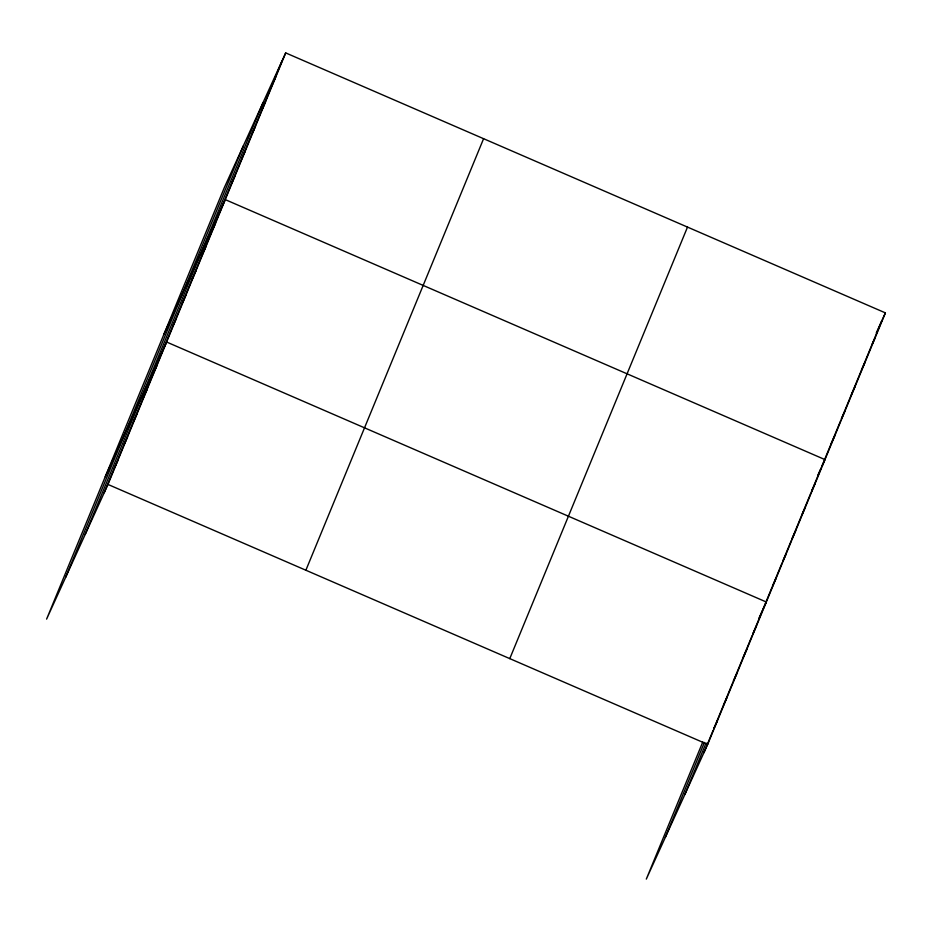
<?xml version="1.0" encoding="UTF-8"?>
<svg xmlns="http://www.w3.org/2000/svg" width="932" height="932" viewBox="0 0 932 932"><rect width="100%" height="100%" fill="white"/><g stroke="black" fill="none" stroke-linecap="round" stroke-linejoin="round"><path stroke-width="1.4" d="M65.613 577.397L243.322 145.87M85.196 534.42L262.917 102.881M104.209 492.702L281.93 61.174M285.693 52.903L224.321 187.588L46.6 619.116L107.984 484.442L285.693 52.903L885.4 312.884L707.679 744.412L646.307 879.097L702.786 741.965M305.882 570.233L483.592 138.693M509.781 658.621L687.501 227.093M665.32 837.379L704.417 742.443M684.904 794.402L706.083 742.979M703.916 752.683L713.143 730.269M732.692 682.807L713.691 728.952L717.454 720.681M752.241 635.333L733.239 681.478L737.002 673.219M763.11 608.957L771.789 587.859M782.111 562.812L772.337 586.543L776.1 578.271M782.659 561.495L791.338 540.397M801.66 515.338L791.885 539.08L795.648 530.809M802.207 514.021L810.887 492.923M821.733 466.583L840.815 420.25M871.56 345.609L841.351 418.969L845.114 410.697M872.096 344.316L881.625 321.156M271.853 85.627L275.627 77.356M261.787 110.081L265.55 101.809M251.71 134.534L255.485 126.263M241.644 158.988L245.407 150.716M231.567 183.441L235.342 175.169M163.892 334.308L225.264 199.623L824.971 459.604L821.744 466.687M211.727 231.625L215.502 223.354M201.953 255.356L205.727 247.096M192.178 279.099L195.953 270.828M182.404 302.83L186.179 294.559M172.63 326.561L176.404 318.29M105.246 476.706L166.63 342.032L766.325 602.014L763.098 609.097M153.081 374.035L156.856 365.763M143.307 397.766L147.081 389.494M133.532 421.509L137.307 413.237M123.758 445.24L127.533 436.968M113.984 468.971L117.758 460.699M876.29 332.887L885.4 312.884M872.096 344.421L875.334 337.337M861.494 370.062L865.257 361.791M851.417 394.516L855.192 386.244M831.274 443.422L835.049 435.151M817.644 475.693L821.208 467.876L811.434 491.607L815.197 483.335M802.196 514.161L805.423 507.078M782.647 561.635L785.874 554.54M758.998 618.102L762.562 610.285L752.788 634.016L756.551 625.745M743.014 657.747L746.777 649.476M723.465 705.221L727.228 696.95M107.984 484.442L707.679 744.412"/></g></svg>
